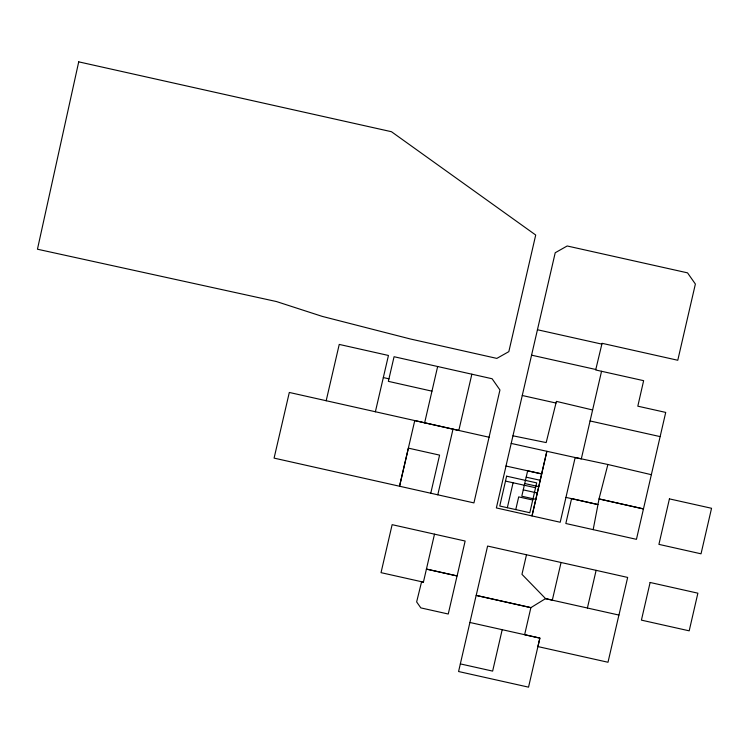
<?xml version="1.0" encoding="UTF-8"?>
<svg xmlns="http://www.w3.org/2000/svg" width="749" height="749" viewBox="0 0 749 749"><rect width="100%" height="100%" fill="white"/><g stroke="black" fill="none" stroke-linecap="round" stroke-linejoin="round"><path stroke-width="1.12" d="M593.171 529.646L597.983 504.545L571.59 498.591L565.832 523.504L636.444 539.336L665.721 412.418L637.811 406.183L643.634 380.67L595.68 369.978L602.056 343.304L677.779 360.26L695.381 284.03L687.526 272.851L567.18 245.981L555.215 252.75L505.978 466.037L541.705 473.874L532.005 515.93L496.362 507.934L506.034 466M326.171 400.781L339.241 344.418L388.45 355.466L375.371 411.81M431.939 391.156L388.357 381.353L394.068 356.721L492.102 378.751L499.948 389.967L473.93 502.907L274.087 458.116L289.311 392.457L489.088 437.238M430.759 493.235L439.588 455.12L408.383 448.136L399.535 486.232L414.759 420.563L424.646 422.801L437.65 366.523M437.791 494.789L453.005 429.168L458.865 430.469M434.495 534.168L423.419 582.132L381.035 572.657L392.13 524.665L465.138 541.031L457.105 575.915L426.434 569.071M458.809 430.506L471.851 374.2M469.904 622.475L539.87 638.101L528.541 687.151L458.575 671.525L476.149 595.427L530.872 607.654L545.562 598.61L552.322 600.136L561.057 562.499M507.335 507.71L513.084 482.768M515.761 509.592L518.692 496.887L532.726 500.014M502.195 629.684L492.636 671.104L460.345 663.895M541.639 473.902L546.873 451.301L532.005 515.93L560.205 522.25L575.176 457.47M526.491 554.756L521.959 574.324L545.562 598.61M530.872 607.654L524.628 634.712L539.87 638.101L537.913 646.584L608.001 662.256L618.908 615.06L545.506 598.648M601.55 371.289L581.308 458.884L511.202 443.427M587.413 607.973L596.12 570.345L627.662 577.432L618.964 615.023M512.981 435.806L546.18 442.584L556.404 401.38L592.609 409.965M651.34 474.688L607.888 464.492L599.003 498.946L643.419 508.899L599.06 498.909L597.917 504.573L565.907 497.373M607.888 464.492L575.12 457.508M505.5 481.092L535.554 487.73M423.354 582.17L421.593 581.776L416.641 601.924L420.826 607.888L448.248 614.021L457.049 575.953L426.378 569.1M537.445 329.747L601.85 344.119M531.575 355.166L595.801 369.491M522.268 395.5L556.02 403.046M590.043 420.957L660.112 436.601M383.329 377.571L388.946 378.825M541.686 473.939L527.652 470.812L521.791 496.213L535.825 499.349M526.182 477.16L540.226 480.287M524.721 483.517L538.756 486.644M523.261 489.865L537.295 492.992M596.12 570.345L487.599 546.049L476.205 595.389L530.929 607.626M424.646 422.801L453.005 429.168M78.72 61.849L37.45 249.22L276.409 301.538L322.239 316.387L410.237 338.951L496.83 358.397L508.833 351.637L535.713 235.027L391.455 131.712L78.72 61.849M506.633 476.177L499.761 506.024L529.796 512.719L536.677 482.88L506.633 476.177M650.113 582.479L641.416 620.135L689.192 630.836L697.881 593.18L650.113 582.479M669.428 498.881L658.914 544.373L701.027 553.811L711.55 508.281L669.428 498.881"/></g></svg>
